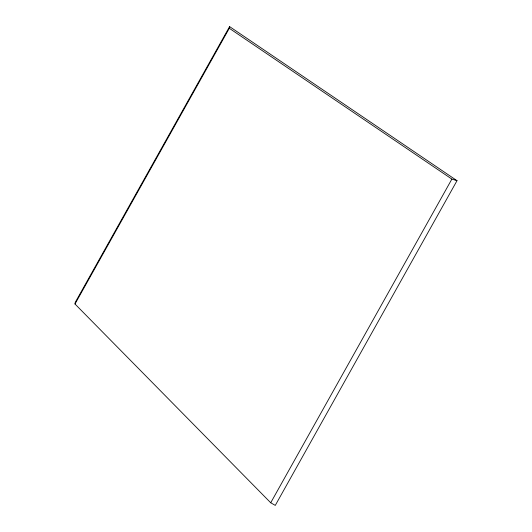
<?xml version="1.0" encoding="UTF-8"?>
<svg xmlns="http://www.w3.org/2000/svg" width="532" height="532" viewBox="0 0 532 532"><rect width="100%" height="100%" fill="white"/><g stroke="black" fill="none" stroke-linecap="round" stroke-linejoin="round"><path stroke-width="0.8" d="M74.985 304.005L75.278 302.316L229.591 26.6L457.015 180.68L275.27 505.4L270.722 502.767L74.985 304.005L229.305 28.289L229.591 26.6M270.722 502.767L451.881 179.091L457.015 180.68M229.305 28.289L451.881 179.091"/></g></svg>
